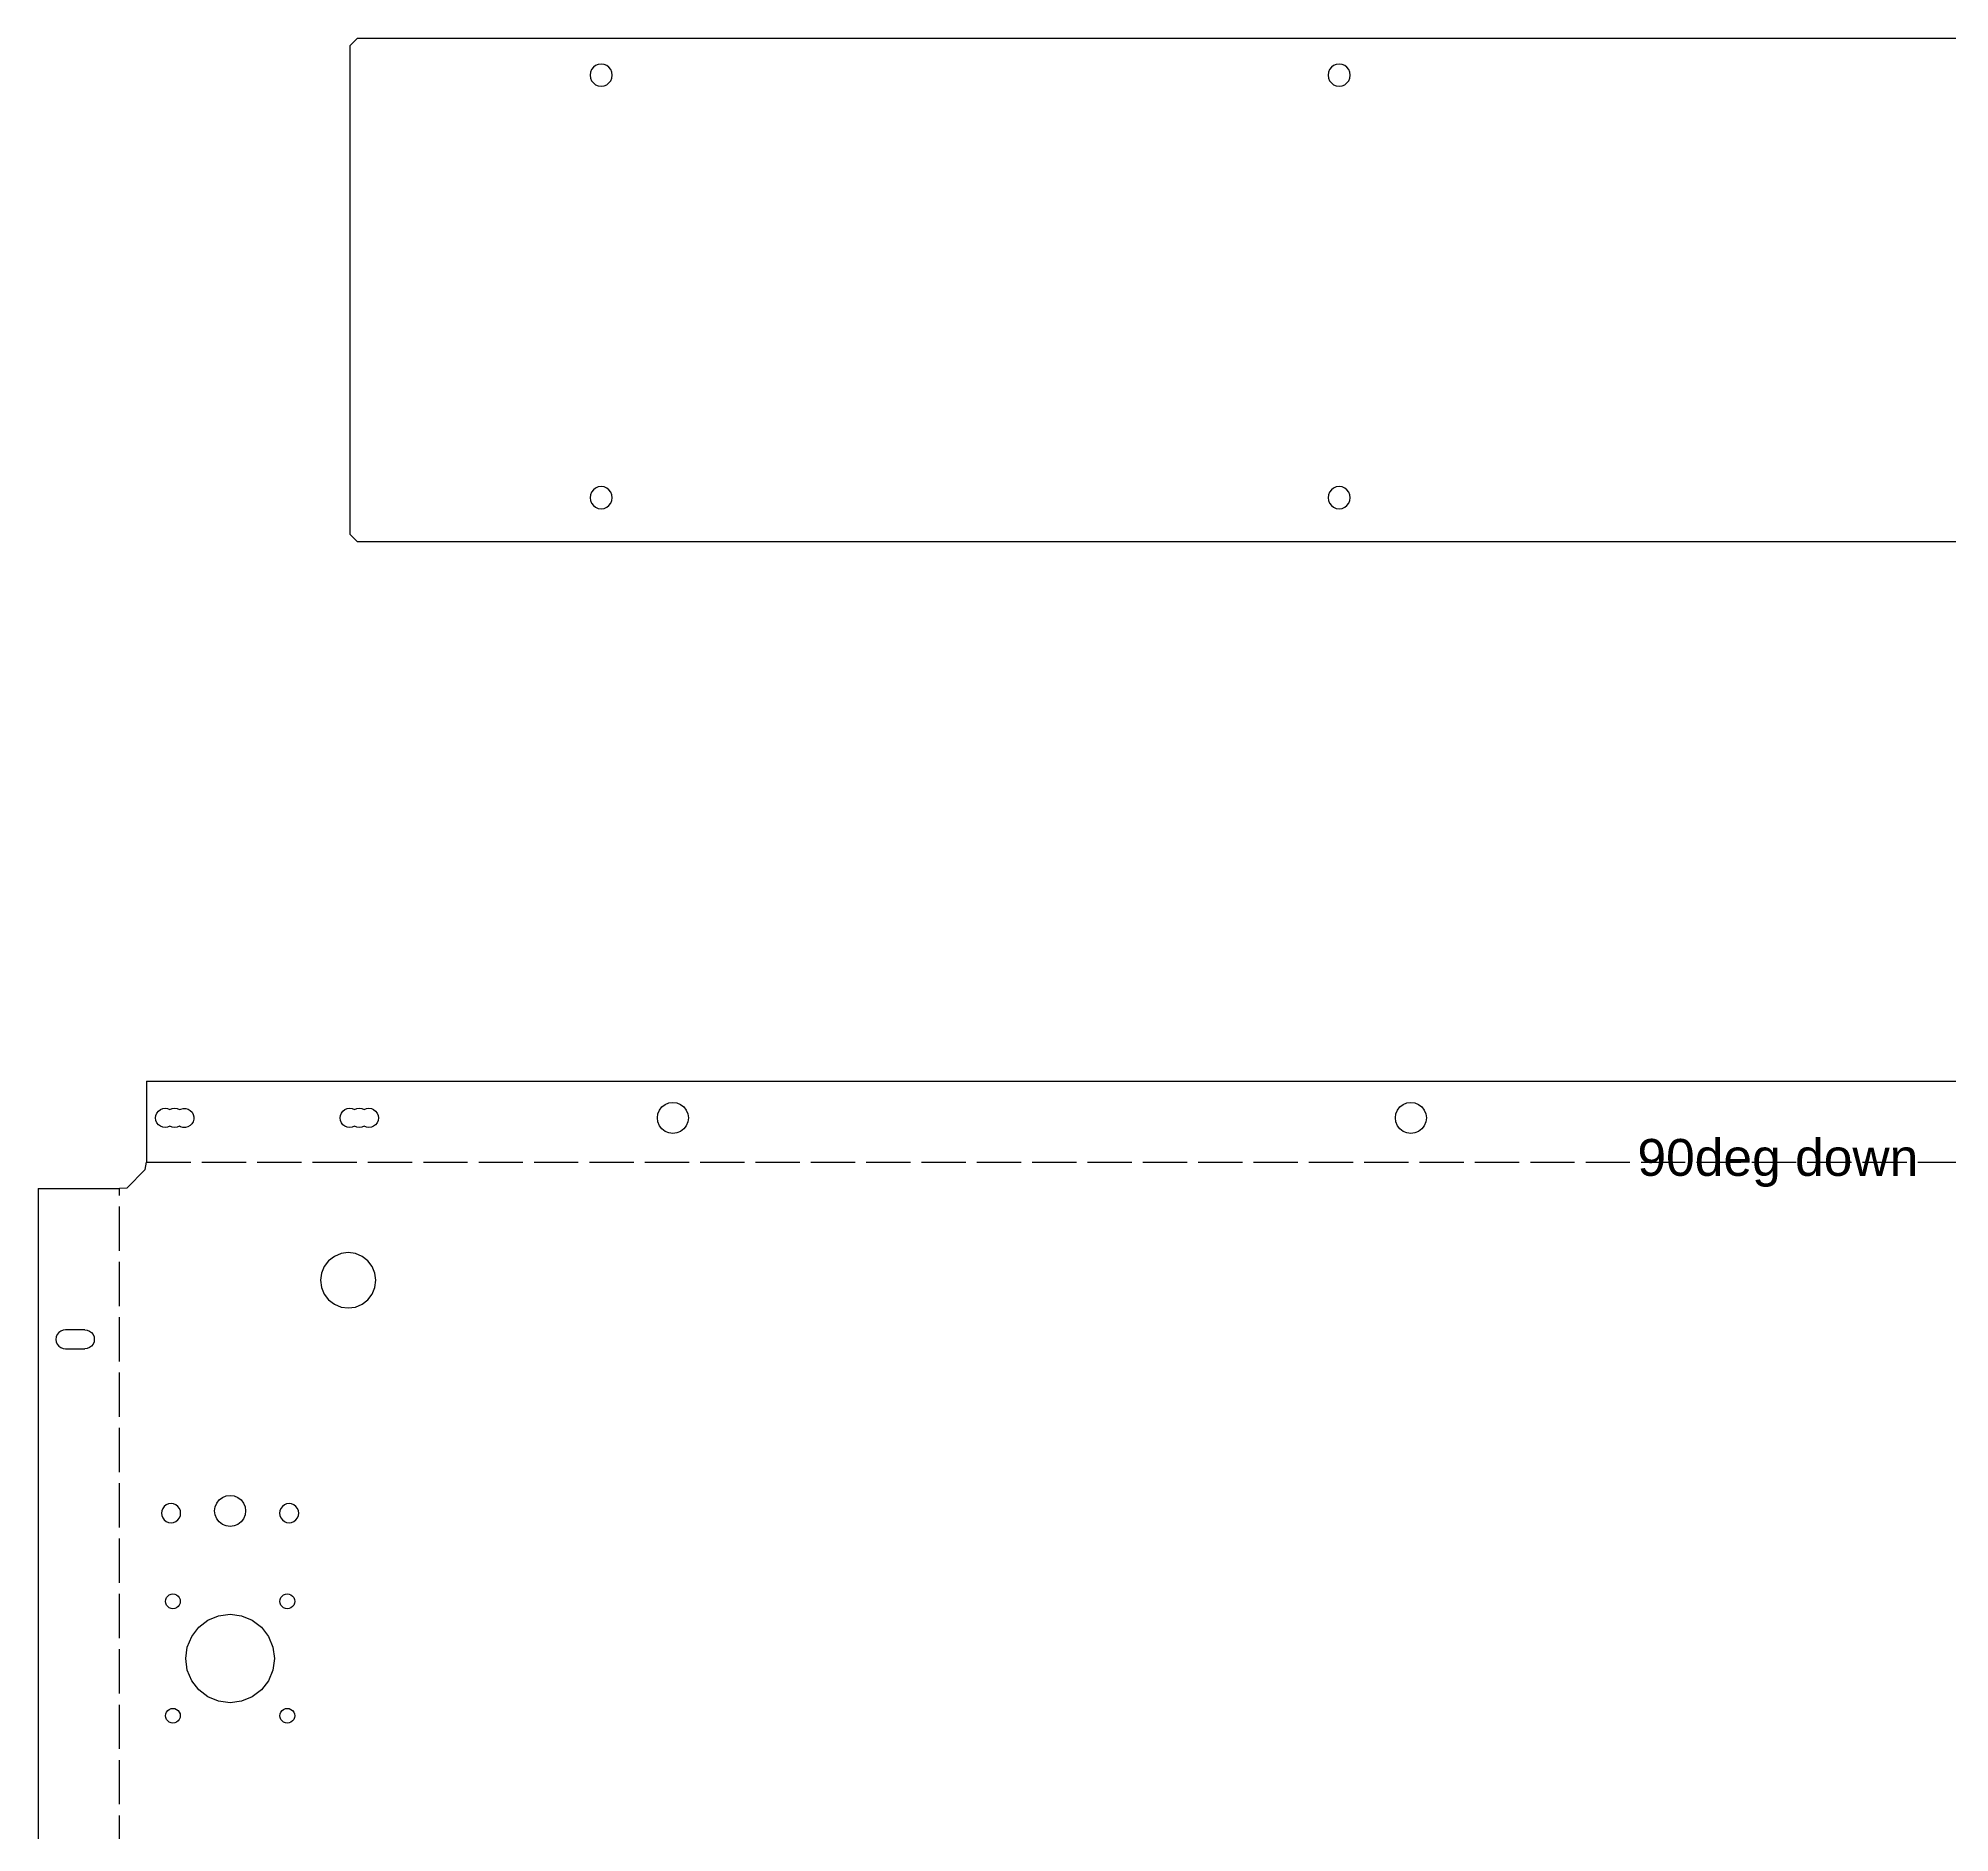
# Model space of a CAD drawing. Extents: x -1267 to 2080, y -21 to 4009.
# Drawn here: x -519 to -1, y 2590 to 3076 of the extents above; entities that cross this region are included whole.
import ezdxf

# ---------------------------------------------------------------- set-up
doc = ezdxf.new("R2010")
doc.units = 0
doc.linetypes.add('ACAD_ISO02W100', pattern=[15, 12, -3])
doc.layers.get('0').update_dxf_attribs({"true_color": 0xffffff})
doc.layers.add('Layer0', color=7, linetype='Continuous', true_color=0xffffff)
doc.styles.add('textstyle27', font='')
doc.styles.get('textstyle27').set_extended_font_data('Arial')

msp = doc.modelspace()

# ---------------------------------------------------------------- linework, layer by layer
at = {"layer": 'Layer0'}
for p, q in [((-434.07, 3073.91, -25.51), (-432.07, 3075.91, -25.51)), ((-434.07, 2941.41, -25.51), (-434.07, 3073.91, -25.51)), ((-432.07, 3075.91, -25.51), (299.93, 3075.91, -25.51)), ((-368.67, 3067.41, -25.51), (-368.96, 3066.69, -25.51)), ((-368.19, 3068.03, -25.51), (-368.67, 3067.41, -25.51)), ((-367.57, 3068.51, -25.51), (-368.19, 3068.03, -25.51)), ((-366.84, 3068.81, -25.51), (-367.57, 3068.51, -25.51)), ((-366.07, 3068.91, -25.51), (-366.84, 3068.81, -25.51)), ((-365.29, 3068.81, -25.51), (-366.07, 3068.91, -25.51)), ((-364.57, 3068.51, -25.51), (-365.29, 3068.81, -25.51)), ((-363.95, 3068.03, -25.51), (-364.57, 3068.51, -25.51)), ((-363.47, 3067.41, -25.51), (-363.95, 3068.03, -25.51)), ((-363.17, 3066.69, -25.51), (-363.47, 3067.41, -25.51)), ((-168.67, 3067.41, -25.51), (-168.96, 3066.69, -25.51)), ((-168.19, 3068.03, -25.51), (-168.67, 3067.41, -25.51)), ((-167.57, 3068.51, -25.51), (-168.19, 3068.03, -25.51)), ((-166.84, 3068.81, -25.51), (-167.57, 3068.51, -25.51)), ((-166.07, 3068.91, -25.51), (-166.84, 3068.81, -25.51)), ((-165.29, 3068.81, -25.51), (-166.07, 3068.91, -25.51)), ((-164.57, 3068.51, -25.51), (-165.29, 3068.81, -25.51)), ((-163.95, 3068.03, -25.51), (-164.57, 3068.51, -25.51)), ((-163.47, 3067.41, -25.51), (-163.95, 3068.03, -25.51)), ((-163.17, 3066.69, -25.51), (-163.47, 3067.41, -25.51)), ((-368.96, 3066.69, -25.51), (-369.07, 3065.91, -25.51)), ((-369.07, 3065.91, -25.51), (-368.96, 3065.13, -25.51)), ((-368.96, 3065.13, -25.51), (-368.67, 3064.41, -25.51)), ((-368.67, 3064.41, -25.51), (-368.19, 3063.79, -25.51)), ((-368.19, 3063.79, -25.51), (-367.57, 3063.31, -25.51)), ((-367.57, 3063.31, -25.51), (-366.84, 3063.01, -25.51)), ((-366.84, 3063.01, -25.51), (-366.07, 3062.91, -25.51)), ((-366.07, 3062.91, -25.51), (-365.29, 3063.01, -25.51)), ((-365.29, 3063.01, -25.51), (-364.57, 3063.31, -25.51)), ((-364.57, 3063.31, -25.51), (-363.95, 3063.79, -25.51)), ((-363.95, 3063.79, -25.51), (-363.47, 3064.41, -25.51)), ((-363.47, 3064.41, -25.51), (-363.17, 3065.13, -25.51)), ((-363.07, 3065.91, -25.51), (-363.17, 3066.69, -25.51)), ((-363.17, 3065.13, -25.51), (-363.07, 3065.91, -25.51)), ((-168.96, 3066.69, -25.51), (-169.07, 3065.91, -25.51)), ((-169.07, 3065.91, -25.51), (-168.96, 3065.13, -25.51)), ((-168.96, 3065.13, -25.51), (-168.67, 3064.41, -25.51)), ((-168.67, 3064.41, -25.51), (-168.19, 3063.79, -25.51)), ((-168.19, 3063.79, -25.51), (-167.57, 3063.31, -25.51)), ((-167.57, 3063.31, -25.51), (-166.84, 3063.01, -25.51)), ((-166.84, 3063.01, -25.51), (-166.07, 3062.91, -25.51)), ((-166.07, 3062.91, -25.51), (-165.29, 3063.01, -25.51)), ((-165.29, 3063.01, -25.51), (-164.57, 3063.31, -25.51)), ((-164.57, 3063.31, -25.51), (-163.95, 3063.79, -25.51)), ((-163.95, 3063.79, -25.51), (-163.47, 3064.41, -25.51)), ((-163.47, 3064.41, -25.51), (-163.17, 3065.13, -25.51)), ((-163.07, 3065.91, -25.51), (-163.17, 3066.69, -25.51)), ((-163.17, 3065.13, -25.51), (-163.07, 3065.91, -25.51)), ((-368.67, 2952.91, -25.51), (-368.96, 2952.19, -25.51)), ((-368.19, 2953.53, -25.51), (-368.67, 2952.91, -25.51)), ((-367.57, 2954.01, -25.51), (-368.19, 2953.53, -25.51)), ((-366.84, 2954.31, -25.51), (-367.57, 2954.01, -25.51)), ((-366.07, 2954.41, -25.51), (-366.84, 2954.31, -25.51)), ((-365.29, 2954.31, -25.51), (-366.07, 2954.41, -25.51)), ((-364.57, 2954.01, -25.51), (-365.29, 2954.31, -25.51)), ((-363.95, 2953.53, -25.51), (-364.57, 2954.01, -25.51)), ((-363.47, 2952.91, -25.51), (-363.95, 2953.53, -25.51)), ((-363.17, 2952.19, -25.51), (-363.47, 2952.91, -25.51)), ((-168.67, 2952.91, -25.51), (-168.96, 2952.19, -25.51)), ((-168.19, 2953.53, -25.51), (-168.67, 2952.91, -25.51)), ((-167.57, 2954.01, -25.51), (-168.19, 2953.53, -25.51)), ((-166.84, 2954.31, -25.51), (-167.57, 2954.01, -25.51)), ((-166.07, 2954.41, -25.51), (-166.84, 2954.31, -25.51)), ((-165.29, 2954.31, -25.51), (-166.07, 2954.41, -25.51)), ((-164.57, 2954.01, -25.51), (-165.29, 2954.31, -25.51)), ((-163.95, 2953.53, -25.51), (-164.57, 2954.01, -25.51)), ((-163.47, 2952.91, -25.51), (-163.95, 2953.53, -25.51)), ((-163.17, 2952.19, -25.51), (-163.47, 2952.91, -25.51)), ((-368.96, 2952.19, -25.51), (-369.07, 2951.41, -25.51)), ((-369.07, 2951.41, -25.51), (-368.96, 2950.63, -25.51)), ((-368.96, 2950.63, -25.51), (-368.67, 2949.91, -25.51)), ((-368.67, 2949.91, -25.51), (-368.19, 2949.29, -25.51)), ((-368.19, 2949.29, -25.51), (-367.57, 2948.81, -25.51)), ((-367.57, 2948.81, -25.51), (-366.84, 2948.51, -25.51)), ((-366.84, 2948.51, -25.51), (-366.07, 2948.41, -25.51)), ((-366.07, 2948.41, -25.51), (-365.29, 2948.51, -25.51)), ((-365.29, 2948.51, -25.51), (-364.57, 2948.81, -25.51)), ((-364.57, 2948.81, -25.51), (-363.95, 2949.29, -25.51)), ((-363.95, 2949.29, -25.51), (-363.47, 2949.91, -25.51)), ((-363.47, 2949.91, -25.51), (-363.17, 2950.63, -25.51)), ((-363.07, 2951.41, -25.51), (-363.17, 2952.19, -25.51)), ((-363.17, 2950.63, -25.51), (-363.07, 2951.41, -25.51)), ((-168.96, 2952.19, -25.51), (-169.07, 2951.41, -25.51)), ((-169.07, 2951.41, -25.51), (-168.96, 2950.63, -25.51)), ((-168.96, 2950.63, -25.51), (-168.67, 2949.91, -25.51)), ((-168.67, 2949.91, -25.51), (-168.19, 2949.29, -25.51)), ((-168.19, 2949.29, -25.51), (-167.57, 2948.81, -25.51)), ((-167.57, 2948.81, -25.51), (-166.84, 2948.51, -25.51)), ((-166.84, 2948.51, -25.51), (-166.07, 2948.41, -25.51)), ((-166.07, 2948.41, -25.51), (-165.29, 2948.51, -25.51)), ((-165.29, 2948.51, -25.51), (-164.57, 2948.81, -25.51)), ((-164.57, 2948.81, -25.51), (-163.95, 2949.29, -25.51)), ((-163.95, 2949.29, -25.51), (-163.47, 2949.91, -25.51)), ((-163.47, 2949.91, -25.51), (-163.17, 2950.63, -25.51)), ((-163.07, 2951.41, -25.51), (-163.17, 2952.19, -25.51)), ((-163.17, 2950.63, -25.51), (-163.07, 2951.41, -25.51)), ((-434.07, 2941.41, -25.51), (-432.07, 2939.41, -25.51)), ((299.93, 2939.41, -25.51), (-432.07, 2939.41, -25.51)), ((-489.26, 2793.33, 0.05), (396.37, 2793.33, 0.05)), ((-489.26, 2793.33, 0.05), (-489.26, 2771.33, 0.05)), ((-348.73, 2786.96, 0.05), (-347.71, 2787.38, 0.05)), ((-347.71, 2787.38, 0.05), (-346.63, 2787.53, 0.05)), ((-346.63, 2787.53, 0.05), (-345.54, 2787.38, 0.05)), ((-345.54, 2787.38, 0.05), (-344.53, 2786.96, 0.05)), ((-148.73, 2786.96, 0.05), (-147.71, 2787.38, 0.05)), ((-147.71, 2787.38, 0.05), (-146.63, 2787.53, 0.05)), ((-146.63, 2787.53, 0.05), (-145.54, 2787.38, 0.05)), ((-145.54, 2787.38, 0.05), (-144.53, 2786.96, 0.05)), ((-486.83, 2783.33, 0.05), (-486.74, 2784, 0.05)), ((-486.74, 2782.65, 0.05), (-486.83, 2783.33, 0.05)), ((-486.74, 2784, 0.05), (-486.48, 2784.63, 0.05)), ((-486.48, 2782.03, 0.05), (-486.74, 2782.65, 0.05)), ((-486.48, 2784.63, 0.05), (-486.06, 2785.17, 0.05)), ((-486.06, 2781.49, 0.05), (-486.48, 2782.03, 0.05)), ((-486.06, 2785.17, 0.05), (-485.53, 2785.58, 0.05)), ((-485.53, 2785.58, 0.05), (-484.9, 2785.84, 0.05)), ((-484.9, 2785.84, 0.05), (-484.23, 2785.93, 0.05)), ((-484.23, 2785.93, 0.05), (-483.55, 2785.84, 0.05)), ((-483.55, 2785.84, 0.05), (-482.93, 2785.58, 0.05)), ((-482.93, 2785.58, 0.05), (-482.3, 2785.84, 0.05)), ((-482.3, 2785.84, 0.05), (-481.63, 2785.93, 0.05)), ((-481.63, 2785.93, 0.05), (-480.95, 2785.84, 0.05)), ((-480.95, 2785.84, 0.05), (-480.33, 2785.58, 0.05)), ((-480.33, 2785.58, 0.05), (-479.99, 2785.74, 0.05)), ((-479.99, 2785.74, 0.05), (-479.33, 2785.91, 0.05)), ((-479.33, 2785.91, 0.05), (-478.65, 2785.9, 0.05)), ((-478.65, 2785.9, 0.05), (-478, 2785.72, 0.05)), ((-478, 2785.72, 0.05), (-477.41, 2785.37, 0.05)), ((-477.41, 2785.37, 0.05), (-476.94, 2784.88, 0.05)), ((-476.64, 2782.3, 0.05), (-476.99, 2781.72, 0.05)), ((-476.94, 2784.88, 0.05), (-476.61, 2784.29, 0.05)), ((-476.45, 2782.95, 0.05), (-476.64, 2782.3, 0.05)), ((-476.61, 2784.29, 0.05), (-476.44, 2783.63, 0.05)), ((-476.44, 2783.63, 0.05), (-476.45, 2782.95, 0.05)), ((-436.83, 2783.33, 0.05), (-436.74, 2784, 0.05)), ((-436.74, 2782.65, 0.05), (-436.83, 2783.33, 0.05)), ((-436.74, 2784, 0.05), (-436.48, 2784.63, 0.05)), ((-436.48, 2782.03, 0.05), (-436.74, 2782.65, 0.05)), ((-436.48, 2784.63, 0.05), (-436.06, 2785.17, 0.05)), ((-436.06, 2781.49, 0.05), (-436.48, 2782.03, 0.05)), ((-436.06, 2785.17, 0.05), (-435.53, 2785.58, 0.05)), ((-435.53, 2785.58, 0.05), (-434.9, 2785.84, 0.05)), ((-434.9, 2785.84, 0.05), (-434.23, 2785.93, 0.05)), ((-434.23, 2785.93, 0.05), (-433.55, 2785.84, 0.05)), ((-433.55, 2785.84, 0.05), (-432.93, 2785.58, 0.05)), ((-432.93, 2785.58, 0.05), (-432.3, 2785.84, 0.05)), ((-432.3, 2785.84, 0.05), (-431.63, 2785.93, 0.05)), ((-431.63, 2785.93, 0.05), (-430.95, 2785.84, 0.05)), ((-430.95, 2785.84, 0.05), (-430.33, 2785.58, 0.05)), ((-430.33, 2785.58, 0.05), (-429.7, 2785.84, 0.05)), ((-429.7, 2785.84, 0.05), (-429.03, 2785.93, 0.05)), ((-429.03, 2785.93, 0.05), (-428.35, 2785.84, 0.05)), ((-428.35, 2785.84, 0.05), (-427.73, 2785.58, 0.05)), ((-427.73, 2785.58, 0.05), (-427.19, 2785.17, 0.05)), ((-427.19, 2785.17, 0.05), (-426.77, 2784.63, 0.05)), ((-426.77, 2782.03, 0.05), (-427.19, 2781.49, 0.05)), ((-426.77, 2784.63, 0.05), (-426.51, 2784, 0.05)), ((-426.51, 2782.65, 0.05), (-426.77, 2782.03, 0.05)), ((-426.51, 2784, 0.05), (-426.43, 2783.33, 0.05)), ((-426.43, 2783.33, 0.05), (-426.51, 2782.65, 0.05)), ((-350.83, 2783.33, 0.05), (-350.68, 2784.41, 0.05)), ((-350.68, 2782.24, 0.05), (-350.83, 2783.33, 0.05)), ((-350.68, 2784.41, 0.05), (-350.26, 2785.43, 0.05)), ((-350.26, 2781.23, 0.05), (-350.68, 2782.24, 0.05)), ((-350.26, 2785.43, 0.05), (-349.6, 2786.3, 0.05)), ((-349.6, 2786.3, 0.05), (-348.73, 2786.96, 0.05)), ((-344.53, 2786.96, 0.05), (-343.66, 2786.3, 0.05)), ((-343.66, 2786.3, 0.05), (-342.99, 2785.43, 0.05)), ((-342.99, 2785.43, 0.05), (-342.57, 2784.41, 0.05)), ((-342.57, 2782.24, 0.05), (-342.99, 2781.23, 0.05)), ((-342.57, 2784.41, 0.05), (-342.43, 2783.33, 0.05)), ((-342.43, 2783.33, 0.05), (-342.57, 2782.24, 0.05)), ((-150.83, 2783.33, 0.05), (-150.68, 2784.41, 0.05)), ((-150.68, 2782.24, 0.05), (-150.83, 2783.33, 0.05)), ((-150.68, 2784.41, 0.05), (-150.26, 2785.43, 0.05)), ((-150.26, 2781.23, 0.05), (-150.68, 2782.24, 0.05)), ((-150.26, 2785.43, 0.05), (-149.6, 2786.3, 0.05)), ((-149.6, 2786.3, 0.05), (-148.73, 2786.96, 0.05)), ((-144.53, 2786.96, 0.05), (-143.66, 2786.3, 0.05)), ((-143.66, 2786.3, 0.05), (-142.99, 2785.43, 0.05)), ((-142.99, 2785.43, 0.05), (-142.57, 2784.41, 0.05)), ((-142.57, 2782.24, 0.05), (-142.99, 2781.23, 0.05)), ((-142.57, 2784.41, 0.05), (-142.43, 2783.33, 0.05)), ((-142.43, 2783.33, 0.05), (-142.57, 2782.24, 0.05)), ((-485.53, 2781.08, 0.05), (-486.06, 2781.49, 0.05)), ((-484.9, 2780.82, 0.05), (-485.53, 2781.08, 0.05)), ((-484.23, 2780.73, 0.05), (-484.9, 2780.82, 0.05)), ((-483.55, 2780.82, 0.05), (-484.23, 2780.73, 0.05)), ((-482.93, 2781.08, 0.05), (-483.55, 2780.82, 0.05)), ((-482.3, 2780.82, 0.05), (-482.93, 2781.08, 0.05)), ((-481.63, 2780.73, 0.05), (-482.3, 2780.82, 0.05)), ((-480.95, 2780.82, 0.05), (-481.63, 2780.73, 0.05)), ((-480.33, 2781.08, 0.05), (-480.95, 2780.82, 0.05)), ((-480.05, 2780.94, 0.05), (-480.33, 2781.08, 0.05)), ((-479.4, 2780.75, 0.05), (-480.05, 2780.94, 0.05)), ((-478.72, 2780.74, 0.05), (-479.4, 2780.75, 0.05)), ((-478.06, 2780.91, 0.05), (-478.72, 2780.74, 0.05)), ((-477.47, 2781.24, 0.05), (-478.06, 2780.91, 0.05)), ((-476.99, 2781.72, 0.05), (-477.47, 2781.24, 0.05)), ((-435.53, 2781.08, 0.05), (-436.06, 2781.49, 0.05)), ((-434.9, 2780.82, 0.05), (-435.53, 2781.08, 0.05)), ((-434.23, 2780.73, 0.05), (-434.9, 2780.82, 0.05)), ((-433.55, 2780.82, 0.05), (-434.23, 2780.73, 0.05)), ((-432.93, 2781.08, 0.05), (-433.55, 2780.82, 0.05)), ((-432.3, 2780.82, 0.05), (-432.93, 2781.08, 0.05)), ((-431.63, 2780.73, 0.05), (-432.3, 2780.82, 0.05)), ((-430.95, 2780.82, 0.05), (-431.63, 2780.73, 0.05)), ((-430.33, 2781.08, 0.05), (-430.95, 2780.82, 0.05)), ((-429.7, 2780.82, 0.05), (-430.33, 2781.08, 0.05)), ((-429.03, 2780.73, 0.05), (-429.7, 2780.82, 0.05)), ((-428.35, 2780.82, 0.05), (-429.03, 2780.73, 0.05)), ((-427.73, 2781.08, 0.05), (-428.35, 2780.82, 0.05)), ((-427.19, 2781.49, 0.05), (-427.73, 2781.08, 0.05)), ((-349.6, 2780.36, 0.05), (-350.26, 2781.23, 0.05)), ((-348.73, 2779.69, 0.05), (-349.6, 2780.36, 0.05)), ((-347.71, 2779.27, 0.05), (-348.73, 2779.69, 0.05)), ((-346.63, 2779.13, 0.05), (-347.71, 2779.27, 0.05)), ((-345.54, 2779.27, 0.05), (-346.63, 2779.13, 0.05)), ((-344.53, 2779.69, 0.05), (-345.54, 2779.27, 0.05)), ((-343.66, 2780.36, 0.05), (-344.53, 2779.69, 0.05)), ((-342.99, 2781.23, 0.05), (-343.66, 2780.36, 0.05)), ((-149.6, 2780.36, 0.05), (-150.26, 2781.23, 0.05)), ((-148.73, 2779.69, 0.05), (-149.6, 2780.36, 0.05)), ((-147.71, 2779.27, 0.05), (-148.73, 2779.69, 0.05)), ((-146.63, 2779.13, 0.05), (-147.71, 2779.27, 0.05)), ((-145.54, 2779.27, 0.05), (-146.63, 2779.13, 0.05)), ((-144.53, 2779.69, 0.05), (-145.54, 2779.27, 0.05)), ((-143.66, 2780.36, 0.05), (-144.53, 2779.69, 0.05)), ((-142.99, 2781.23, 0.05), (-143.66, 2780.36, 0.05)), ((-494.63, 2764.33, 0.05), (-489.63, 2769.33, 0.05)), ((-489.63, 2769.33, 0.05), (-489.26, 2771.33, 0.05)), ((-518.63, 2764.18, 0.05), (-496.63, 2764.18, 0.05)), ((-518.63, 2764.18, 0.05), (-518.63, 2132.33, 0.05)), ((-494.63, 2764.33, 0.05), (-496.63, 2764.18, 0.05)), ((-438.38, 2745.82, 0.05), (-439.93, 2744.63, 0.05)), ((-436.57, 2746.57, 0.05), (-438.38, 2745.82, 0.05)), ((-434.63, 2746.83, 0.05), (-436.57, 2746.57, 0.05)), ((-432.68, 2746.57, 0.05), (-434.63, 2746.83, 0.05)), ((-430.88, 2745.82, 0.05), (-432.68, 2746.57, 0.05)), ((-429.32, 2744.63, 0.05), (-430.88, 2745.82, 0.05)), ((-441.87, 2741.27, 0.05), (-442.13, 2739.33, 0.05)), ((-441.12, 2743.08, 0.05), (-441.87, 2741.27, 0.05)), ((-439.93, 2744.63, 0.05), (-441.12, 2743.08, 0.05)), ((-428.13, 2743.08, 0.05), (-429.32, 2744.63, 0.05)), ((-427.38, 2741.27, 0.05), (-428.13, 2743.08, 0.05)), ((-427.13, 2739.33, 0.05), (-427.38, 2741.27, 0.05)), ((-442.13, 2739.33, 0.05), (-441.87, 2737.39, 0.05)), ((-441.87, 2737.39, 0.05), (-441.12, 2735.58, 0.05)), ((-441.12, 2735.58, 0.05), (-439.93, 2734.02, 0.05)), ((-429.32, 2734.02, 0.05), (-428.13, 2735.58, 0.05)), ((-428.13, 2735.58, 0.05), (-427.38, 2737.39, 0.05)), ((-427.38, 2737.39, 0.05), (-427.13, 2739.33, 0.05)), ((-439.93, 2734.02, 0.05), (-438.38, 2732.83, 0.05)), ((-438.38, 2732.83, 0.05), (-436.57, 2732.08, 0.05)), ((-436.57, 2732.08, 0.05), (-434.63, 2731.83, 0.05)), ((-434.63, 2731.83, 0.05), (-432.68, 2732.08, 0.05)), ((-432.68, 2732.08, 0.05), (-430.88, 2732.83, 0.05)), ((-430.88, 2732.83, 0.05), (-429.32, 2734.02, 0.05)), ((-513.06, 2725.17, 0.05), (-513.48, 2724.63, 0.05)), ((-512.53, 2725.58, 0.05), (-513.06, 2725.17, 0.05)), ((-511.9, 2725.84, 0.05), (-512.53, 2725.58, 0.05)), ((-511.23, 2725.93, 0.05), (-511.9, 2725.84, 0.05)), ((-508.63, 2725.93, 0.05), (-511.23, 2725.93, 0.05)), ((-506.03, 2725.93, 0.05), (-508.63, 2725.93, 0.05)), ((-506.03, 2725.93, 0.05), (-505.35, 2725.84, 0.05)), ((-505.35, 2725.84, 0.05), (-504.73, 2725.58, 0.05)), ((-504.73, 2725.58, 0.05), (-504.19, 2725.17, 0.05)), ((-504.19, 2725.17, 0.05), (-503.77, 2724.63, 0.05)), ((-513.74, 2724, 0.05), (-513.83, 2723.33, 0.05)), ((-513.83, 2723.33, 0.05), (-513.74, 2722.65, 0.05)), ((-513.48, 2724.63, 0.05), (-513.74, 2724, 0.05)), ((-513.74, 2722.65, 0.05), (-513.48, 2722.03, 0.05)), ((-513.48, 2722.03, 0.05), (-513.06, 2721.49, 0.05)), ((-513.06, 2721.49, 0.05), (-512.53, 2721.08, 0.05)), ((-512.53, 2721.08, 0.05), (-511.9, 2720.82, 0.05)), ((-511.9, 2720.82, 0.05), (-511.23, 2720.73, 0.05)), ((-511.23, 2720.73, 0.05), (-508.63, 2720.73, 0.05)), ((-508.63, 2720.73, 0.05), (-506.03, 2720.73, 0.05)), ((-505.35, 2720.82, 0.05), (-506.03, 2720.73, 0.05)), ((-504.73, 2721.08, 0.05), (-505.35, 2720.82, 0.05)), ((-504.19, 2721.49, 0.05), (-504.73, 2721.08, 0.05)), ((-503.77, 2722.03, 0.05), (-504.19, 2721.49, 0.05)), ((-503.77, 2724.63, 0.05), (-503.51, 2724, 0.05)), ((-503.51, 2722.65, 0.05), (-503.77, 2722.03, 0.05)), ((-503.51, 2724, 0.05), (-503.43, 2723.33, 0.05)), ((-503.43, 2723.33, 0.05), (-503.51, 2722.65, 0.05)), ((-483.93, 2678.48, 0.05), (-484.46, 2678.07, 0.05)), ((-483.3, 2678.74, 0.05), (-483.93, 2678.48, 0.05)), ((-482.63, 2678.83, 0.05), (-483.3, 2678.74, 0.05)), ((-481.95, 2678.74, 0.05), (-482.63, 2678.83, 0.05)), ((-481.33, 2678.48, 0.05), (-481.95, 2678.74, 0.05)), ((-480.79, 2678.07, 0.05), (-481.33, 2678.48, 0.05)), ((-470.68, 2677.91, 0.05), (-470.26, 2678.93, 0.05)), ((-470.26, 2678.93, 0.05), (-469.6, 2679.8, 0.05)), ((-469.6, 2679.8, 0.05), (-468.73, 2680.46, 0.05)), ((-468.73, 2680.46, 0.05), (-467.71, 2680.88, 0.05)), ((-467.71, 2680.88, 0.05), (-466.63, 2681.03, 0.05)), ((-466.63, 2681.03, 0.05), (-465.54, 2680.88, 0.05)), ((-465.54, 2680.88, 0.05), (-464.53, 2680.46, 0.05)), ((-464.53, 2680.46, 0.05), (-463.66, 2679.8, 0.05)), ((-463.66, 2679.8, 0.05), (-462.99, 2678.93, 0.05)), ((-462.99, 2678.93, 0.05), (-462.57, 2677.91, 0.05)), ((-451.93, 2678.48, 0.05), (-452.46, 2678.07, 0.05)), ((-451.3, 2678.74, 0.05), (-451.93, 2678.48, 0.05)), ((-450.63, 2678.83, 0.05), (-451.3, 2678.74, 0.05)), ((-449.95, 2678.74, 0.05), (-450.63, 2678.83, 0.05)), ((-449.33, 2678.48, 0.05), (-449.95, 2678.74, 0.05)), ((-448.79, 2678.07, 0.05), (-449.33, 2678.48, 0.05)), ((-485.14, 2676.9, 0.05), (-485.23, 2676.23, 0.05)), ((-485.23, 2676.23, 0.05), (-485.14, 2675.55, 0.05)), ((-484.88, 2677.53, 0.05), (-485.14, 2676.9, 0.05)), ((-485.14, 2675.55, 0.05), (-484.88, 2674.93, 0.05)), ((-484.46, 2678.07, 0.05), (-484.88, 2677.53, 0.05)), ((-484.88, 2674.93, 0.05), (-484.46, 2674.39, 0.05)), ((-484.46, 2674.39, 0.05), (-483.93, 2673.98, 0.05)), ((-483.93, 2673.98, 0.05), (-483.3, 2673.72, 0.05)), ((-483.3, 2673.72, 0.05), (-482.63, 2673.63, 0.05)), ((-482.63, 2673.63, 0.05), (-481.95, 2673.72, 0.05)), ((-481.95, 2673.72, 0.05), (-481.33, 2673.98, 0.05)), ((-481.33, 2673.98, 0.05), (-480.79, 2674.39, 0.05)), ((-480.37, 2677.53, 0.05), (-480.79, 2678.07, 0.05)), ((-480.79, 2674.39, 0.05), (-480.37, 2674.93, 0.05)), ((-480.11, 2676.9, 0.05), (-480.37, 2677.53, 0.05)), ((-480.37, 2674.93, 0.05), (-480.11, 2675.55, 0.05)), ((-480.03, 2676.23, 0.05), (-480.11, 2676.9, 0.05)), ((-480.11, 2675.55, 0.05), (-480.03, 2676.23, 0.05)), ((-470.83, 2676.83, 0.05), (-470.68, 2677.91, 0.05)), ((-470.68, 2675.74, 0.05), (-470.83, 2676.83, 0.05)), ((-470.26, 2674.73, 0.05), (-470.68, 2675.74, 0.05)), ((-469.6, 2673.86, 0.05), (-470.26, 2674.73, 0.05)), ((-468.73, 2673.19, 0.05), (-469.6, 2673.86, 0.05)), ((-467.71, 2672.77, 0.05), (-468.73, 2673.19, 0.05)), ((-464.53, 2673.19, 0.05), (-465.54, 2672.77, 0.05)), ((-463.66, 2673.86, 0.05), (-464.53, 2673.19, 0.05)), ((-462.99, 2674.73, 0.05), (-463.66, 2673.86, 0.05)), ((-462.57, 2675.74, 0.05), (-462.99, 2674.73, 0.05)), ((-462.57, 2677.91, 0.05), (-462.43, 2676.83, 0.05)), ((-462.43, 2676.83, 0.05), (-462.57, 2675.74, 0.05)), ((-453.14, 2676.9, 0.05), (-453.23, 2676.23, 0.05)), ((-453.23, 2676.23, 0.05), (-453.14, 2675.55, 0.05)), ((-452.88, 2677.53, 0.05), (-453.14, 2676.9, 0.05)), ((-453.14, 2675.55, 0.05), (-452.88, 2674.93, 0.05)), ((-452.46, 2678.07, 0.05), (-452.88, 2677.53, 0.05)), ((-452.88, 2674.93, 0.05), (-452.46, 2674.39, 0.05)), ((-452.46, 2674.39, 0.05), (-451.93, 2673.98, 0.05)), ((-451.93, 2673.98, 0.05), (-451.3, 2673.72, 0.05)), ((-451.3, 2673.72, 0.05), (-450.63, 2673.63, 0.05)), ((-450.63, 2673.63, 0.05), (-449.95, 2673.72, 0.05)), ((-449.95, 2673.72, 0.05), (-449.33, 2673.98, 0.05)), ((-449.33, 2673.98, 0.05), (-448.79, 2674.39, 0.05)), ((-448.37, 2677.53, 0.05), (-448.79, 2678.07, 0.05)), ((-448.79, 2674.39, 0.05), (-448.37, 2674.93, 0.05)), ((-448.11, 2676.9, 0.05), (-448.37, 2677.53, 0.05)), ((-448.37, 2674.93, 0.05), (-448.11, 2675.55, 0.05)), ((-448.03, 2676.23, 0.05), (-448.11, 2676.9, 0.05)), ((-448.11, 2675.55, 0.05), (-448.03, 2676.23, 0.05)), ((-466.63, 2672.63, 0.05), (-467.71, 2672.77, 0.05)), ((-465.54, 2672.77, 0.05), (-466.63, 2672.63, 0.05)), ((-484.13, 2652.33, 0.05), (-484.06, 2652.84, 0.05)), ((-484.06, 2651.81, 0.05), (-484.13, 2652.33, 0.05)), ((-484.06, 2652.84, 0.05), (-483.86, 2653.33, 0.05)), ((-483.86, 2653.33, 0.05), (-483.54, 2653.74, 0.05)), ((-483.54, 2653.74, 0.05), (-483.13, 2654.06, 0.05)), ((-483.13, 2654.06, 0.05), (-482.64, 2654.26, 0.05)), ((-482.64, 2654.26, 0.05), (-482.13, 2654.33, 0.05)), ((-482.13, 2654.33, 0.05), (-481.61, 2654.26, 0.05)), ((-481.61, 2654.26, 0.05), (-481.13, 2654.06, 0.05)), ((-481.13, 2654.06, 0.05), (-480.71, 2653.74, 0.05)), ((-480.71, 2653.74, 0.05), (-480.39, 2653.33, 0.05)), ((-480.39, 2653.33, 0.05), (-480.19, 2652.84, 0.05)), ((-480.19, 2652.84, 0.05), (-480.13, 2652.33, 0.05)), ((-480.13, 2652.33, 0.05), (-480.19, 2651.81, 0.05)), ((-453.13, 2652.33, 0.05), (-453.06, 2652.84, 0.05)), ((-453.06, 2651.81, 0.05), (-453.13, 2652.33, 0.05)), ((-453.06, 2652.84, 0.05), (-452.86, 2653.33, 0.05)), ((-452.86, 2653.33, 0.05), (-452.54, 2653.74, 0.05)), ((-452.54, 2653.74, 0.05), (-452.13, 2654.06, 0.05)), ((-452.13, 2654.06, 0.05), (-451.64, 2654.26, 0.05)), ((-451.64, 2654.26, 0.05), (-451.13, 2654.33, 0.05)), ((-451.13, 2654.33, 0.05), (-450.61, 2654.26, 0.05)), ((-450.61, 2654.26, 0.05), (-450.13, 2654.06, 0.05)), ((-450.13, 2654.06, 0.05), (-449.71, 2653.74, 0.05)), ((-449.71, 2653.74, 0.05), (-449.39, 2653.33, 0.05)), ((-449.39, 2653.33, 0.05), (-449.19, 2652.84, 0.05)), ((-449.19, 2652.84, 0.05), (-449.13, 2652.33, 0.05)), ((-449.13, 2652.33, 0.05), (-449.19, 2651.81, 0.05)), ((-483.86, 2651.33, 0.05), (-484.06, 2651.81, 0.05)), ((-483.54, 2650.91, 0.05), (-483.86, 2651.33, 0.05)), ((-483.13, 2650.6, 0.05), (-483.54, 2650.91, 0.05)), ((-482.64, 2650.4, 0.05), (-483.13, 2650.6, 0.05)), ((-482.13, 2650.33, 0.05), (-482.64, 2650.4, 0.05)), ((-481.61, 2650.4, 0.05), (-482.13, 2650.33, 0.05)), ((-481.13, 2650.6, 0.05), (-481.61, 2650.4, 0.05)), ((-480.71, 2650.91, 0.05), (-481.13, 2650.6, 0.05)), ((-480.39, 2651.33, 0.05), (-480.71, 2650.91, 0.05)), ((-480.19, 2651.81, 0.05), (-480.39, 2651.33, 0.05)), ((-475.11, 2645.31, 0.05), (-472.63, 2647.22, 0.05)), ((-472.63, 2647.22, 0.05), (-469.73, 2648.42, 0.05)), ((-469.73, 2648.42, 0.05), (-466.63, 2648.83, 0.05)), ((-466.63, 2648.83, 0.05), (-463.52, 2648.42, 0.05)), ((-463.52, 2648.42, 0.05), (-460.63, 2647.22, 0.05)), ((-460.63, 2647.22, 0.05), (-458.14, 2645.31, 0.05)), ((-452.86, 2651.33, 0.05), (-453.06, 2651.81, 0.05)), ((-452.54, 2650.91, 0.05), (-452.86, 2651.33, 0.05)), ((-452.13, 2650.6, 0.05), (-452.54, 2650.91, 0.05)), ((-451.64, 2650.4, 0.05), (-452.13, 2650.6, 0.05)), ((-451.13, 2650.33, 0.05), (-451.64, 2650.4, 0.05)), ((-450.61, 2650.4, 0.05), (-451.13, 2650.33, 0.05)), ((-450.13, 2650.6, 0.05), (-450.61, 2650.4, 0.05)), ((-449.71, 2650.91, 0.05), (-450.13, 2650.6, 0.05)), ((-449.39, 2651.33, 0.05), (-449.71, 2650.91, 0.05)), ((-449.19, 2651.81, 0.05), (-449.39, 2651.33, 0.05)), ((-478.22, 2639.93, 0.05), (-477.02, 2642.83, 0.05)), ((-477.02, 2642.83, 0.05), (-475.11, 2645.31, 0.05)), ((-458.14, 2645.31, 0.05), (-456.23, 2642.83, 0.05)), ((-456.23, 2642.83, 0.05), (-455.03, 2639.93, 0.05)), ((-478.63, 2636.83, 0.05), (-478.22, 2639.93, 0.05)), ((-478.22, 2633.72, 0.05), (-478.63, 2636.83, 0.05)), ((-455.03, 2639.93, 0.05), (-454.63, 2636.83, 0.05)), ((-454.63, 2636.83, 0.05), (-455.03, 2633.72, 0.05)), ((-477.02, 2630.83, 0.05), (-478.22, 2633.72, 0.05)), ((-455.03, 2633.72, 0.05), (-456.23, 2630.83, 0.05)), ((-475.11, 2628.34, 0.05), (-477.02, 2630.83, 0.05)), ((-472.63, 2626.43, 0.05), (-475.11, 2628.34, 0.05)), ((-469.73, 2625.24, 0.05), (-472.63, 2626.43, 0.05)), ((-460.63, 2626.43, 0.05), (-463.52, 2625.24, 0.05)), ((-458.14, 2628.34, 0.05), (-460.63, 2626.43, 0.05)), ((-456.23, 2630.83, 0.05), (-458.14, 2628.34, 0.05)), ((-484.13, 2621.33, 0.05), (-484.06, 2621.84, 0.05)), ((-484.06, 2620.81, 0.05), (-484.13, 2621.33, 0.05)), ((-484.06, 2621.84, 0.05), (-483.86, 2622.33, 0.05)), ((-483.86, 2622.33, 0.05), (-483.54, 2622.74, 0.05)), ((-483.54, 2622.74, 0.05), (-483.13, 2623.06, 0.05)), ((-483.13, 2623.06, 0.05), (-482.64, 2623.26, 0.05)), ((-482.64, 2623.26, 0.05), (-482.13, 2623.33, 0.05)), ((-482.13, 2623.33, 0.05), (-481.61, 2623.26, 0.05)), ((-481.61, 2623.26, 0.05), (-481.13, 2623.06, 0.05)), ((-481.13, 2623.06, 0.05), (-480.71, 2622.74, 0.05)), ((-480.71, 2622.74, 0.05), (-480.39, 2622.33, 0.05)), ((-480.39, 2622.33, 0.05), (-480.19, 2621.84, 0.05)), ((-480.19, 2621.84, 0.05), (-480.13, 2621.33, 0.05)), ((-480.13, 2621.33, 0.05), (-480.19, 2620.81, 0.05)), ((-466.63, 2624.83, 0.05), (-469.73, 2625.24, 0.05)), ((-463.52, 2625.24, 0.05), (-466.63, 2624.83, 0.05)), ((-453.13, 2621.33, 0.05), (-453.06, 2621.84, 0.05)), ((-453.06, 2620.81, 0.05), (-453.13, 2621.33, 0.05)), ((-453.06, 2621.84, 0.05), (-452.86, 2622.33, 0.05)), ((-452.86, 2622.33, 0.05), (-452.54, 2622.74, 0.05)), ((-452.54, 2622.74, 0.05), (-452.13, 2623.06, 0.05)), ((-452.13, 2623.06, 0.05), (-451.64, 2623.26, 0.05)), ((-451.64, 2623.26, 0.05), (-451.13, 2623.33, 0.05)), ((-451.13, 2623.33, 0.05), (-450.61, 2623.26, 0.05)), ((-450.61, 2623.26, 0.05), (-450.13, 2623.06, 0.05)), ((-450.13, 2623.06, 0.05), (-449.71, 2622.74, 0.05)), ((-449.71, 2622.74, 0.05), (-449.39, 2622.33, 0.05)), ((-449.39, 2622.33, 0.05), (-449.19, 2621.84, 0.05)), ((-449.19, 2621.84, 0.05), (-449.13, 2621.33, 0.05)), ((-449.13, 2621.33, 0.05), (-449.19, 2620.81, 0.05)), ((-483.86, 2620.33, 0.05), (-484.06, 2620.81, 0.05)), ((-483.54, 2619.91, 0.05), (-483.86, 2620.33, 0.05)), ((-483.13, 2619.6, 0.05), (-483.54, 2619.91, 0.05)), ((-482.64, 2619.4, 0.05), (-483.13, 2619.6, 0.05)), ((-482.13, 2619.33, 0.05), (-482.64, 2619.4, 0.05)), ((-481.61, 2619.4, 0.05), (-482.13, 2619.33, 0.05)), ((-481.13, 2619.6, 0.05), (-481.61, 2619.4, 0.05)), ((-480.71, 2619.91, 0.05), (-481.13, 2619.6, 0.05)), ((-480.39, 2620.33, 0.05), (-480.71, 2619.91, 0.05)), ((-480.19, 2620.81, 0.05), (-480.39, 2620.33, 0.05)), ((-452.86, 2620.33, 0.05), (-453.06, 2620.81, 0.05)), ((-452.54, 2619.91, 0.05), (-452.86, 2620.33, 0.05)), ((-452.13, 2619.6, 0.05), (-452.54, 2619.91, 0.05)), ((-451.64, 2619.4, 0.05), (-452.13, 2619.6, 0.05)), ((-451.13, 2619.33, 0.05), (-451.64, 2619.4, 0.05)), ((-450.61, 2619.4, 0.05), (-451.13, 2619.33, 0.05)), ((-450.13, 2619.6, 0.05), (-450.61, 2619.4, 0.05)), ((-449.71, 2619.91, 0.05), (-450.13, 2619.6, 0.05)), ((-449.39, 2620.33, 0.05), (-449.71, 2619.91, 0.05)), ((-449.19, 2620.81, 0.05), (-449.39, 2620.33, 0.05))]:
    msp.add_line(p, q, dxfattribs=at)
at = {"layer": 'Layer0', "color": 2, "linetype": 'ACAD_ISO02W100', "true_color": 0xffff00}
for p, q in [((-489.26, 2771.33, 0.05), (396.37, 2771.33, 0.05)), ((-496.63, 2132.33, 0.05), (-496.63, 2764.18, 0.05))]:
    msp.add_line(p, q, dxfattribs=at)

# ---------------------------------------------------------------- texts
at = {"insert": (-85.24, 2777.63), "char_height": 1, "attachment_point": 1, "style": 'textstyle27'}
msp.add_mtext('\\H10;90deg down', dxfattribs=at)

doc.saveas('drawing.dxf')
